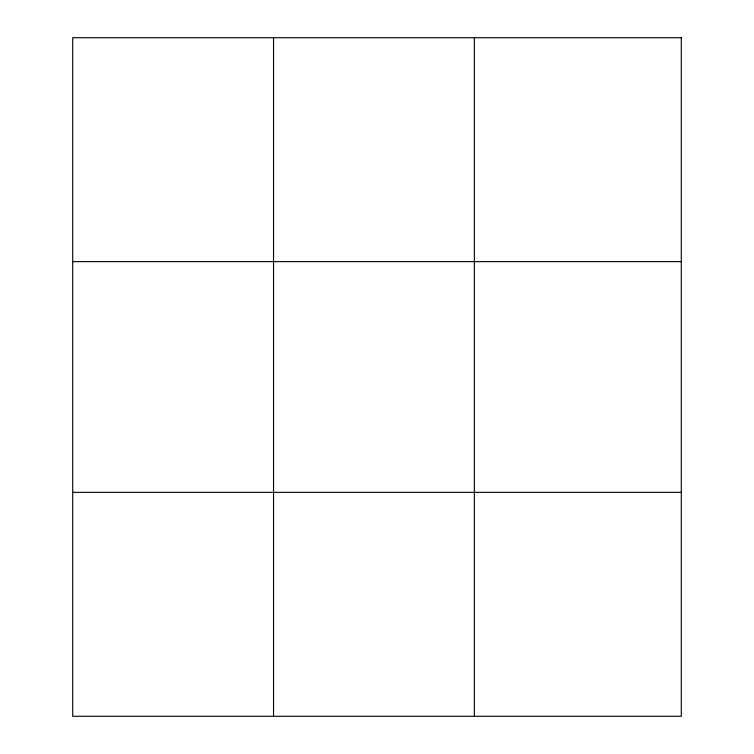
<?xml version="1.0" encoding="UTF-8"?>
<svg xmlns="http://www.w3.org/2000/svg" width="754" height="754" viewBox="0 0 754 754"><rect width="100%" height="100%" fill="white"/><g stroke="black" fill="none" stroke-linecap="round" stroke-linejoin="round"><path stroke-width="1.13" d="M273.542 716.3L273.542 37.7M474.37 716.3L474.37 37.7M72.714 261.638L681.286 261.638M72.714 492.362L681.286 492.362M681.286 37.7L681.286 716.3L72.714 716.3L72.714 37.7L681.286 37.7"/></g></svg>
